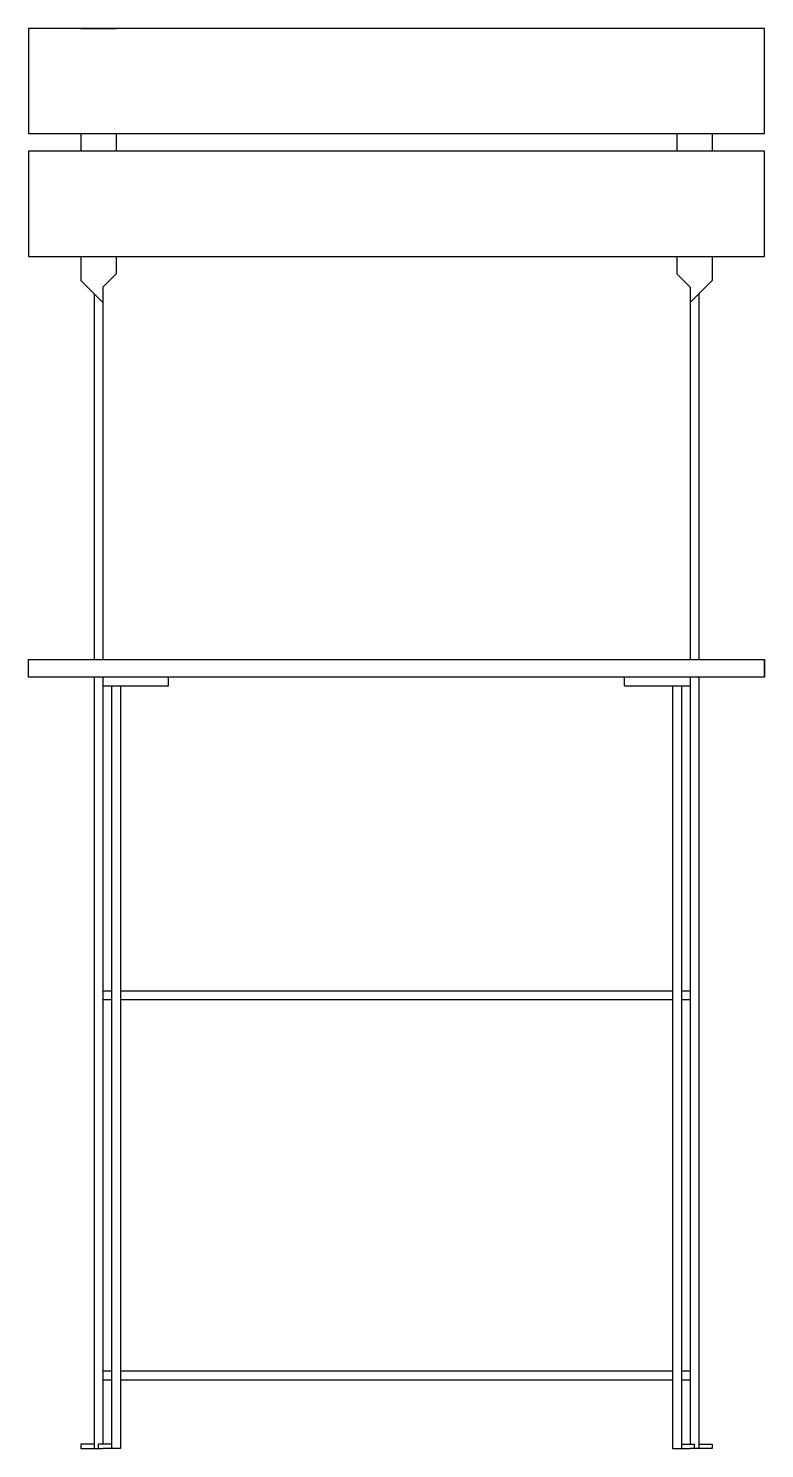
# Model space of a CAD drawing. Extents: x -3 to 39, y 0 to 81.
import ezdxf

# ---------------------------------------------------------------- set-up
doc = ezdxf.new("R2010")
doc.units = 0
doc.header["$MEASUREMENT"] = 0
doc.layers.get('0').update_dxf_attribs({"linetype": 'CONTINUOUS'})

msp = doc.modelspace()

# ---------------------------------------------------------------- linework, layer by layer
at = {"color": 0, "linetype": 'ByBlock'}
for p, q in [((39, 81), (-3, 81)), ((-3, 81), (-3, 75)), ((0, 81), (2, 81)), ((0, 81), (2, 81)), ((36, 81), (34, 81)), ((39, 75), (39, 81)), ((-3, 75), (39, 75)), ((0, 75), (0, 74)), ((2, 75), (2, 74)), ((34, 75), (34, 74)), ((36, 75), (36, 74)), ((39, 74), (-3, 74)), ((-3, 74), (-3, 68)), ((39, 68), (39, 74)), ((-3, 68), (39, 68)), ((0, 68), (0, 66.625)), ((2, 68), (2, 67)), ((34, 68), (34, 67)), ((36, 68), (36, 66.625)), ((0, 66.625), (1.25, 65.375)), ((2, 67), (1.25, 66.25)), ((34, 67), (34.75, 66.25)), ((36, 66.625), (34.75, 65.375)), ((0.75, 65.875), (0.75, 45)), ((1.25, 66.25), (1.25, 45)), ((34.75, 66.25), (34.75, 45)), ((35.25, 65.875), (35.25, 45)), ((-3, 44), (-3, 45)), ((-3, 45), (39, 45)), ((39, 45), (39, 44)), ((39, 44), (39, 45)), ((39, 44), (-3, 44)), ((0.75, 44), (0.75, 0)), ((1.25, 44), (1.25, 0.25)), ((5, 43.5), (5, 44)), ((31, 43.5), (31, 44)), ((34.75, 44), (34.75, 0.25)), ((35.25, 44), (35.25, 0)), ((1.25, 43.5), (5, 43.5)), ((1.75, 43.5), (1.75, 0)), ((2.25, 43.5), (2.25, 0)), ((31, 43.5), (34.75, 43.5)), ((33.75, 43.5), (33.75, 0)), ((34.25, 43.5), (34.25, 0)), ((1.75, 26.091), (1.25, 26.091)), ((33.75, 26.091), (2.25, 26.091)), ((34.75, 26.091), (34.25, 26.091)), ((1.75, 25.591), (1.25, 25.591)), ((33.75, 25.591), (2.25, 25.591)), ((34.75, 25.591), (34.25, 25.591)), ((1.75, 4.409), (1.25, 4.409)), ((33.75, 4.409), (2.25, 4.409)), ((34.75, 4.409), (34.25, 4.409)), ((1.75, 3.909), (1.25, 3.909)), ((33.75, 3.909), (2.25, 3.909)), ((34.75, 3.909), (34.25, 3.909)), ((0.75, 0.25), (0, 0.25)), ((0, 0.25), (0, 0)), ((0, 0), (1.25, 0)), ((1, 0), (1, 0.25)), ((1.75, 0.25), (1, 0.25)), ((1.75, 0), (1.25, 0)), ((2.25, 0), (1.75, 0)), ((33.75, 0), (34.25, 0)), ((34.25, 0.25), (35, 0.25)), ((34.25, 0), (34.75, 0)), ((36, 0), (34.75, 0)), ((35, 0), (35, 0.25)), ((35.25, 0.25), (36, 0.25)), ((36, 0.25), (36, 0))]:
    msp.add_line(p, q, dxfattribs=at)

doc.saveas('drawing.dxf')
